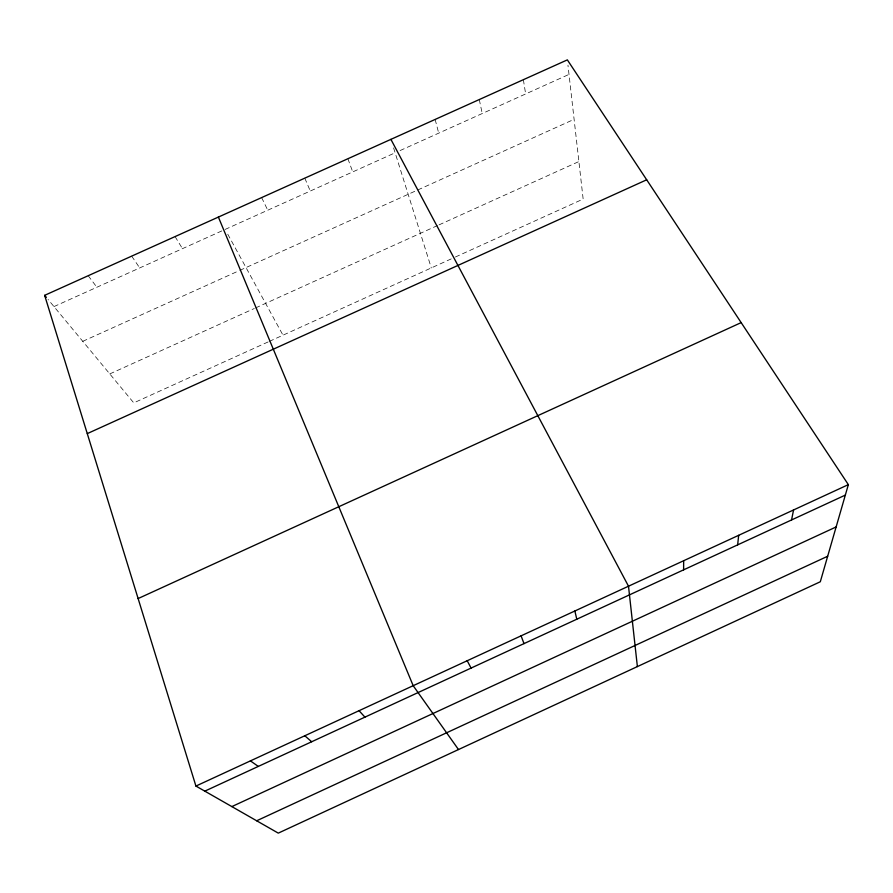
<?xml version="1.0" encoding="UTF-8"?>
<svg xmlns="http://www.w3.org/2000/svg" width="893" height="893" viewBox="0 0 893 893"><rect width="100%" height="100%" fill="white"/><g stroke="black" fill="none" stroke-linecap="round" stroke-linejoin="round"><path stroke-width="0.67" stroke-dasharray="4.46 3.35" d="M109.772 373.921L254.315 308.498M255.565 307.929L437.793 225.427M439.032 224.869L578.887 161.555M268.101 341.941L133.771 402.866L48.043 299.434M269.34 341.383L454.124 257.575M455.397 257.005L583.151 199.061L567.959 65.167M53.971 306.589L222.636 230.55M225.148 229.423L395.119 152.803M400.097 150.56L569.008 74.409M82.759 341.327L238.61 270.914M239.837 270.356L574.099 119.338M88.206 275.725L96.879 287.245M131.673 256.135L139.71 267.933M175.073 236.589L182.462 248.667M227.76 234.189L282.992 335.199M261.638 197.599L267.755 210.212M304.803 178.153L310.284 191.046M347.89 158.742L352.735 171.903M393.59 147.914L431.297 267.933M435.137 119.439L438.709 133.146M479.284 99.547L482.22 113.534M523.365 79.689L525.653 93.955"/><path stroke-width="1.34" d="M683.614 569.846L683.658 560.726M737.64 544.875L738.678 535.309M791.544 519.96L793.576 509.948M848.35 484.642L820.31 581.756L278.281 833.124L195.924 786.063L44.65 295.337L567.356 59.876L848.35 484.642L195.924 786.063M204.821 791.142L845.325 495.102M231.856 806.591L836.127 526.948M256.671 820.779L827.677 556.239M138.125 598.556L741.168 322.607M87.28 433.607L646.688 179.794M250.42 760.881L258.311 766.417M304.803 735.765L311.679 741.748M359.053 710.694L364.936 717.135M44.65 295.337L46.347 297.391M458.5 749.551L413.18 685.69L218.394 217.077M390.9 139.364L628.505 586.21L637.379 666.591M467.195 660.731L471.091 668.064M521.088 635.838L524.001 643.619M574.858 610.991L576.789 619.217"/></g></svg>
